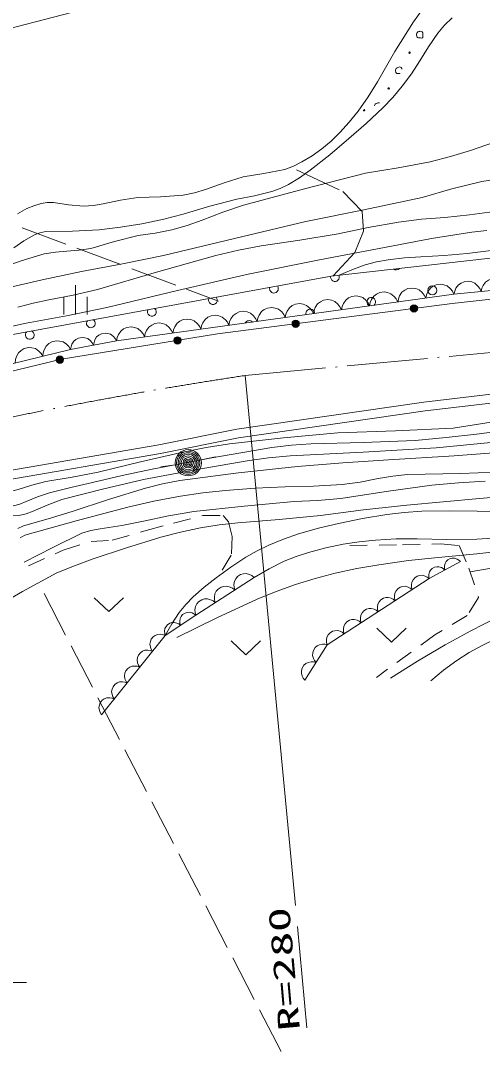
# Model space of a CAD drawing. Units: millimetres, scale not verified. Extents: x 73002 to 713002, y 433 to 360433.
# Drawn here: x 368615 to 400168, y 242082 to 312167 of the extents above; entities that cross this region are included whole.
import ezdxf
from ezdxf.enums import TextEntityAlignment as Align

# ---------------------------------------------------------------- set-up
doc = ezdxf.new("R2010")
doc.units = ezdxf.units.MM
doc.header["$LTSCALE"] = 1000
for name, pattern in [('USER1', [7.000001, 5.508197, -0.688525, 0.114754, -0.688525]), ('USER3', [4, 3.2, -0.8]), ('USER5', [2, 1.2, -0.8])]:
    doc.linetypes.add(name, pattern=pattern)
for name, color, linetype, lineweight in [('S-BGD', 1, 'Continuous', 13), ('S-BGD-HTXT', 6, 'Continuous', 13), ('S-BMK', 5, 'USER1', 13)]:
    doc.layers.add(name, color=color, linetype=linetype, lineweight=lineweight)
doc.styles.add('ＭＳ ゴシック', font='')
doc.styles.get('ＭＳ ゴシック').set_extended_font_data('MS Gothic')

# ---------------------------------------------------------------- blocks, each defined once
blk = doc.blocks.new('BUHIN40')
at = {"color": 1, "linetype": 'Continuous', "lineweight": 13}
blk.add_lwpolyline([(381, 603), (214, 646), (51, 647), (-156, 614), (-313, 527), (-447, 414), (-566, 227), (-610, 56), (-622, -122), (-563, -323), (-489, -467), (-381, -603)], dxfattribs=at)
blk = doc.blocks.new('BUHIN41')
at = {"color": 1, "linetype": 'Continuous', "lineweight": 13}
blk.add_lwpolyline([(580, 377), (450, 482), (307, 550), (111, 604), (-62, 591), (-226, 546), (-406, 429), (-514, 297), (-597, 144), (-627, -57), (-620, -213), (-580, -377)], dxfattribs=at)
blk = doc.blocks.new('BUHIN42')
at = {"color": 1, "linetype": 'Continuous', "lineweight": 13}
blk.add_lwpolyline([(534, 291), (427, 392), (306, 461), (138, 522), (-15, 522), (-162, 493), (-327, 403), (-431, 295), (-513, 167), (-553, -8), (-558, -145), (-534, -291)], dxfattribs=at)
blk = doc.blocks.new('BUHIN43')
at = {"color": 1, "linetype": 'Continuous', "lineweight": 13}
blk.add_lwpolyline([(435, 541), (278, 600), (121, 620), (-83, 611), (-244, 544), (-387, 449), (-522, 282), (-583, 122), (-614, -49), (-580, -250), (-525, -397), (-435, -541)], dxfattribs=at)
blk = doc.blocks.new('BUHIN44')
at = {"color": 1, "linetype": 'Continuous', "lineweight": 13}
blk.add_lwpolyline([(520, 347), (401, 440), (271, 500), (94, 547), (-62, 533), (-211, 490), (-372, 383), (-468, 263), (-541, 124), (-566, -58), (-558, -199), (-520, -347)], dxfattribs=at)
blk = doc.blocks.new('BUHIN45')
at = {"color": 1, "linetype": 'Continuous', "lineweight": 13}
blk.add_lwpolyline([(665, 430), (517, 551), (353, 629), (129, 691), (-69, 677), (-258, 626), (-464, 492), (-588, 341), (-683, 167), (-718, -63), (-711, -242), (-665, -430)], dxfattribs=at)
blk = doc.blocks.new('BUHIN66')
at = {"color": 1, "linetype": 'Continuous', "lineweight": 13}
blk.add_lwpolyline([(932, 93), (841, 301), (711, 471), (508, 658), (292, 749), (66, 797), (-223, 768), (-435, 677), (-629, 544), (-790, 321), (-879, 129), (-932, -93)], dxfattribs=at)
blk = doc.blocks.new('BUHIN67')
at = {"color": 1, "linetype": 'Continuous', "lineweight": 13}
blk.add_lwpolyline([(960, 132), (858, 343), (717, 515), (500, 700), (273, 786), (38, 827), (-260, 786), (-476, 683), (-671, 539), (-829, 302), (-914, 99), (-960, -132)], dxfattribs=at)
blk = doc.blocks.new('BUHIN68')
at = {"color": 1, "linetype": 'Continuous', "lineweight": 13}
blk.add_lwpolyline([(784, 148), (691, 317), (568, 452), (382, 596), (192, 657), (-3, 681), (-246, 635), (-419, 542), (-574, 415), (-694, 214), (-755, 44), (-784, -148)], dxfattribs=at)
blk = doc.blocks.new('BUHIN69')
at = {"color": 1, "linetype": 'Continuous', "lineweight": 13}
blk.add_lwpolyline([(946, 229), (822, 430), (664, 587), (429, 750), (193, 813), (-46, 830), (-339, 759), (-544, 634), (-725, 470), (-859, 217), (-923, 6), (-946, -229)], dxfattribs=at)
blk = doc.blocks.new('BUHIN89')
at = {"color": 1, "linetype": 'Continuous', "lineweight": 13}
for radius in [249, 220, 191, 161, 132, 97.5, 67.5, 38.8, 7.5]:
    blk.add_circle((0, 0), radius, dxfattribs=at)
blk = doc.blocks.new('BUHIN213')
at = {"color": 1, "linetype": 'Continuous', "lineweight": 13}
blk.add_lwpolyline([(-1000, 475), (0, -470), (1000, 475)], dxfattribs=at)
blk = doc.blocks.new('BUHIN217')
at = {"color": 1, "linetype": 'Continuous', "lineweight": 13}
for p, q in [((0, 1000), (0, -1000)), ((-800, 205), (-800, -995)), ((800, 205), (800, -995))]:
    blk.add_line(p, q, dxfattribs=at)
blk = doc.blocks.new('BUHIN219')
at = {"color": 1, "linetype": 'Continuous', "lineweight": 13}
for radius in [896, 792, 688, 580, 477, 351, 243, 140, 27]:
    blk.add_circle((0, 0), radius, dxfattribs=at)

msp = doc.modelspace()

# ---------------------------------------------------------------- linework, layer by layer
at = {"layer": 'S-BGD', "linetype": 'USER3'}
for p, q in [((387471, 301970), (390636, 300491)), ((390636, 300491), (391950, 299137)), ((391950, 299137), (392032, 297782)), ((368719, 298028), (382140, 293021)), ((392032, 297782), (391457, 296346)), ((391457, 296346), (389980, 294745)), ((370225, 273054), (388799, 237212))]:
    msp.add_line(p, q, dxfattribs=at)
at = {"layer": 'S-BGD'}
for p, q in [((389834, 294724), (404702, 296415)), ((365238, 290230), (389834, 294724)), ((407536, 294414), (398217, 293482)), ((398217, 293482), (375173, 290305)), ((375173, 290305), (372038, 289712)), ((372038, 289712), (360687, 286959)), ((396169, 286129), (403064, 286942)), ((383391, 284274), (396169, 286129)), ((403129, 286346), (396247, 285534)), ((396247, 285534), (383493, 283683)), ((378057, 283214), (383391, 284274)), ((365904, 281117), (378057, 283214)), ((383493, 283683), (378167, 282624)), ((378167, 282624), (366021, 280529)), ((379181, 281853), (378192, 281707)), ((380951, 282175), (381928, 282388)), ((396523, 274079), (398658, 275244)), ((380581, 271584), (384573, 274162)), ((389564, 269560), (396523, 274079)), ((378501, 270197), (380581, 271584)), ((374148, 264791), (378501, 270197)), ((388039, 267148), (389564, 269560))]:
    msp.add_line(p, q, dxfattribs=at)
at = {"layer": 'S-BGD', "linetype": 'USER5'}
for p, q in [((379073, 277869), (381057, 278379)), ((381057, 278379), (382446, 278379)), ((382446, 278379), (382815, 277954)), ((377202, 277358), (379073, 277869)), ((382815, 277954), (383070, 276961)), ((374877, 276706), (377202, 277358)), ((383070, 276961), (383013, 275686)), ((371531, 276026), (373431, 276621)), ((373431, 276621), (374877, 276706)), ((391103, 276334), (394702, 276389)), ((394702, 276389), (397304, 276445)), ((397304, 276445), (398578, 276334)), ((398578, 276334), (399242, 274784)), ((369150, 274948), (371531, 276026)), ((383013, 275686), (382390, 274665)), ((399242, 274784), (399907, 272790)), ((399907, 272790), (399132, 271572)), ((399132, 271572), (396917, 270243)), ((396917, 270243), (392927, 267341))]:
    msp.add_line(p, q, dxfattribs=at)
at = {"layer": 'S-BGD'}
for points in [[(368401, 298985), (369037, 299332), (369517, 299532), (370021, 299676), (370445, 299739), (370869, 299741), (371896, 299584), (372925, 299489), (373598, 299540), (374270, 299651), (375446, 299905), (376629, 300097), (378183, 300139), (379722, 300242), (380491, 300404), (381250, 300625), (382526, 301094), (383813, 301502), (385243, 301725), (386658, 302007), (387254, 302234), (387830, 302518), (388528, 302940), (389198, 303416), (389835, 303945), (390431, 304518), (391072, 305233), (391672, 305993), (392351, 306968), (392987, 307986), (394192, 310047), (395452, 312082), (396050, 312902)], [(368147, 296660), (368845, 297134), (369559, 297546), (369943, 297684), (370346, 297764), (372172, 297794), (373978, 297883), (375447, 298060), (376912, 298297), (378318, 298593), (379723, 298951), (381550, 299490), (383396, 299972), (384599, 300208), (385779, 300501), (386355, 300714), (386918, 300988), (387674, 301442), (388400, 301948), (389739, 303005), (391051, 304116), (392234, 305142), (393373, 306208), (394049, 306926), (394681, 307684), (395310, 308536), (395892, 309425), (396479, 310381), (397118, 311305), (397585, 311843), (398097, 312343)], [(394260, 308632), (394246, 308666), (394228, 308721), (394230, 308800), (394246, 308854), (394270, 308895), (394333, 308944), (394397, 308970), (394456, 308983), (394519, 308997), (394572, 308985), (394621, 308956), (394659, 308886), (394660, 308846)], [(394527, 308538), (394512, 308542), (394454, 308551), (394408, 308554), (394363, 308549), (394320, 308562), (394294, 308573), (394273, 308600), (394260, 308632)], [(392801, 306338), (392802, 306358), (392818, 306413), (392842, 306454), (392905, 306502), (392968, 306529), (393028, 306542), (393091, 306556), (393125, 306548)], [(367117, 295219), (368668, 295761), (370240, 296246), (370997, 296365), (371775, 296426), (372604, 296487), (373421, 296607), (375033, 297076), (376659, 297486), (377815, 297649), (378956, 297872), (379997, 298182), (381023, 298551), (382430, 299086), (383854, 299562), (388012, 300691), (392179, 301759), (394398, 302115), (396605, 302531), (397979, 302885), (399348, 303301), (402171, 304282)], [(367423, 293865), (370089, 294477), (372779, 295032), (375589, 295553), (378386, 296132), (383237, 297283), (388095, 298455), (392074, 299244), (396049, 300094), (398081, 300672), (400125, 301192), (402604, 301579)], [(368430, 292596), (369477, 292885), (370544, 293117), (372212, 293429), (373866, 293800), (377902, 294994), (381949, 296129), (383495, 296489), (385053, 296790), (387684, 297172), (390314, 297615), (392368, 298045), (394441, 298416), (396007, 298600), (397590, 298725), (399289, 298898), (400993, 299133)], [(368057, 291307), (369008, 291516), (371760, 292024), (374508, 292591), (379327, 293754), (384157, 294857), (389043, 295830), (393944, 296779), (396685, 297285), (399445, 297733), (400476, 297842)], [(390382, 294786), (391252, 295162), (392150, 295484), (392920, 295691), (393717, 295842), (394839, 295972), (395966, 296043), (397541, 296124), (399122, 296267), (402925, 296743)], [(308593, 271280), (328098, 277025), (350450, 283687), (363780, 287212), (371408, 289046), (382078, 290784), (398091, 292860), (405091, 293633), (421119, 294502), (430374, 294260), (443698, 292860), (483657, 286681), (518057, 280163), (533153, 278425), (566326, 275383), (594271, 272004), (605436, 269880)], [(365794, 279978), (366591, 279930), (367379, 279942), (367918, 280017), (368448, 280153), (369395, 280456), (370354, 280701), (372146, 280995), (373927, 281349), (376805, 282060), (379706, 282714), (381291, 283021), (382888, 283268), (386587, 283683), (390294, 284038), (394225, 284159), (398164, 284342), (400763, 284749), (403361, 285179)], [(365044, 279386), (366582, 279187), (368130, 279051), (368568, 279169), (368997, 279347), (369781, 279665), (370586, 279927), (372041, 280309), (373525, 280635), (375558, 281118), (377611, 281543), (381693, 282316), (385788, 283030), (387117, 283184), (388452, 283277), (392020, 283364), (395579, 283512), (397678, 283701), (399769, 283949), (401855, 284220), (403955, 284477)], [(365125, 278717), (366249, 278516), (367408, 278370), (367961, 278353), (368506, 278396), (368996, 278507), (369481, 278680), (370446, 279103), (371434, 279470), (374208, 280189), (377006, 280853), (380536, 281513), (384094, 282118), (385559, 282321), (387029, 282465), (392010, 282709), (396998, 283010), (400517, 283349), (404052, 283628), (404929, 283681), (405817, 283732)], [(366428, 271866), (368754, 273197), (371103, 274471), (372293, 274962), (373507, 275399), (375848, 276188), (378201, 276916), (379549, 277259), (380919, 277544), (382181, 277744), (383451, 277884), (386278, 278103), (389098, 278381), (392051, 278772), (395009, 279102), (399970, 279557), (404946, 279983), (408884, 280354), (412823, 280785), (415284, 281051), (417736, 281377), (419769, 281923), (421815, 282469)], [(368427, 277499), (368824, 277680), (370503, 278149), (372149, 278671), (374629, 279487), (377142, 280250), (378313, 280547), (379495, 280785), (383500, 281288), (387523, 281732), (390638, 281992), (393758, 282193), (398234, 282467), (402717, 282802), (404919, 282953), (407120, 283044), (407448, 283053), (407776, 283062)], [(368594, 276861), (368908, 277047), (372412, 278029), (375934, 278952), (377727, 279356), (379533, 279701), (381072, 279932), (382620, 280103), (384652, 280252), (386690, 280340), (388631, 280388), (390575, 280497), (391811, 280669), (393050, 280903), (394045, 281075), (395045, 281187), (398673, 281253), (402292, 281381), (406242, 281717), (410177, 282113), (411508, 282426), (412828, 282781)], [(368872, 275200), (370821, 276210), (372812, 277173), (373428, 277356), (374062, 277482), (375535, 277709), (377004, 277998), (378725, 278358), (380457, 278659), (383883, 279029), (387310, 279338), (388896, 279412), (390485, 279546), (393591, 280027), (396708, 280449), (398527, 280623), (400362, 280738)], [(399320, 274551), (402891, 275159), (406448, 275826), (409729, 276425), (413000, 277083), (415101, 277533), (417211, 277922), (420061, 278369), (422922, 278755), (427587, 279162), (432255, 279509), (433783, 279542), (435312, 279515), (436868, 279426), (438418, 279276), (442066, 278827), (445716, 278316), (447565, 277985), (449412, 277592), (452890, 276728), (456396, 275920), (461281, 274947)], [(378501, 270197), (378955, 270999), (379457, 271764), (379903, 272310), (380403, 272826), (381164, 273498), (381968, 274127), (382978, 274862), (384015, 275542), (384775, 275979), (385574, 276367), (386573, 276773), (387604, 277126), (388968, 277516), (390345, 277848), (391978, 278185), (393626, 278464), (394816, 278599), (396022, 278675), (397913, 278708), (399814, 278682), (401283, 278667)], [(384573, 274162), (385588, 274742), (386628, 275267), (387440, 275596), (388277, 275869), (389459, 276179), (390651, 276430), (391754, 276601), (392868, 276713), (394275, 276787), (395696, 276802), (397740, 276753), (399776, 276765), (400848, 276850)], [(379284, 270055), (382023, 271393), (384785, 272674), (386071, 273197), (387388, 273667), (388735, 274084), (390099, 274442), (391583, 274765), (393079, 275029), (395109, 275306), (397146, 275522), (399793, 275763), (402444, 276065)], [(393897, 267280), (395734, 268446), (397609, 269565), (399363, 270522), (401154, 271431)], [(396632, 267109), (397506, 267826), (398413, 268493), (399263, 269027), (400155, 269516), (404209, 271497)]]:
    msp.add_lwpolyline(points, dxfattribs=at)
msp.add_lwpolyline([(395688, 311073), (395674, 311107), (395656, 311163), (395659, 311241), (395675, 311295), (395699, 311336), (395762, 311385), (395825, 311412), (395885, 311424), (395948, 311438), (396000, 311426), (396050, 311397), (396087, 311328), (396092, 311209), (396101, 311109), (396104, 311052), (396088, 311017), (396063, 310984), (396021, 310964), (395941, 310983), (395883, 310993), (395836, 310995), (395792, 310991), (395748, 311003), (395723, 311014), (395701, 311041)], close=True, dxfattribs=at)
for centre, radius in [((395190, 309974), 49.8), ((393761, 307533), 49.8), ((396742, 293754), 298), ((379342, 290339), 249), ((379342, 290339), 220), ((379342, 290339), 191), ((379342, 290339), 161), ((379342, 290339), 132), ((379342, 290339), 97.5), ((379342, 290339), 67.5), ((379342, 290339), 38.8), ((379342, 290339), 7.5), ((371302, 289021), 249), ((371302, 289021), 220), ((371302, 289021), 191), ((371302, 289021), 161), ((371302, 289021), 132), ((371302, 289021), 97.5), ((371302, 289021), 67.5), ((371302, 289021), 38.8), ((371302, 289021), 7.5)]:
    msp.add_circle(centre, radius, dxfattribs=at)
for centre, radius, start, end in [((392080, 306059), 49.8, 181.13318, 108.88278), ((394264, 295444), 298, 232.43257, 320.54681), ((390095, 294655), 298, 167.76272, 25.64317), ((385926, 293866), 298, 162.11452, 38.59415), ((381758, 293078), 298, 156.14861, 44.56006), ((392574, 292965), 298, 307.87022, 247.82794), ((377589, 292289), 298, 149.72454, 50.98413), ((388405, 292176), 298, 358.89386, 196.80431), ((373420, 291500), 298, 142.60827, 58.1004), ((384236, 291388), 298, 41.52644, 154.17173), ((369251, 290712), 298, 134.34026, 66.36841)]:
    msp.add_arc(centre, radius, start, end, dxfattribs=at)
at = {"layer": 'S-BGD-HTXT'}
for p, q in [((303224, 294907), (412047, 323064)), ((387390, 251773), (383962, 287942)), ((388182, 243422), (387526, 250344)), ((345967, 246524), (369029, 246524))]:
    msp.add_line(p, q, dxfattribs=at)
at = {"layer": 'S-BMK'}
msp.add_line((383962, 287942), (413171, 290681), dxfattribs=at)
msp.add_arc((430395, -19651), 311078, 98.58432, 108.49976, dxfattribs=at)

# ---------------------------------------------------------------- block references
at = {"layer": 'S-BGD'}
for name, p in [('BUHIN66', (399149, 293575)), ('BUHIN66', (401013, 293762)), ('BUHIN217', (372362, 293096)), ('BUHIN67', (395337, 293085)), ('BUHIN67', (397257, 293350)), ('BUHIN67', (389575, 292291)), ('BUHIN67', (391496, 292555)), ('BUHIN67', (393416, 292820)), ('BUHIN67', (383814, 291496)), ('BUHIN67', (385735, 291761)), ('BUHIN67', (387655, 292026)), ('BUHIN89', (395489, 292523)), ('BUHIN67', (379974, 290967)), ('BUHIN67', (381894, 291232)), ('BUHIN89', (387409, 291475)), ('BUHIN67', (376133, 290438)), ('BUHIN67', (378053, 290702)), ('BUHIN69', (371092, 289483)), ('BUHIN68', (372822, 289860)), ('BUHIN68', (374389, 290157)), ('BUHIN69', (369200, 289024)), ('BUHIN219', (380072, 281984)), ('BUHIN42', (398124, 274952)), ('BUHIN42', (397057, 274370)), ('BUHIN45', (383908, 273733)), ('BUHIN41', (395943, 273702)), ('BUHIN45', (382577, 272873)), ('BUHIN41', (394783, 272949)), ('BUHIN213', (374653, 272304)), ('BUHIN45', (381246, 272013)), ('BUHIN41', (393624, 272196)), ('BUHIN41', (392464, 271443)), ('BUHIN44', (380061, 271237)), ('BUHIN41', (391304, 270690)), ('BUHIN44', (379021, 270544)), ('BUHIN41', (390144, 269936)), ('BUHIN213', (393945, 270220)), ('BUHIN43', (378066, 269657)), ('BUHIN43', (377195, 268575)), ('BUHIN213', (384008, 269348)), ('BUHIN40', (389183, 268957)), ('BUHIN43', (376325, 267494)), ('BUHIN40', (388420, 267751)), ('BUHIN43', (375454, 266413)), ('BUHIN43', (374583, 265331))]:
    msp.add_blockref(name, p, dxfattribs=at)

# ---------------------------------------------------------------- texts
at = {"layer": 'S-BGD-HTXT', "style": 'ＭＳ ゴシック', "width": 1.7}
msp.add_text('R=280', height=1466, rotation=95, dxfattribs=at).set_placement((388142, 243307), align=Align.BOTTOM_LEFT)

doc.saveas('drawing.dxf')
